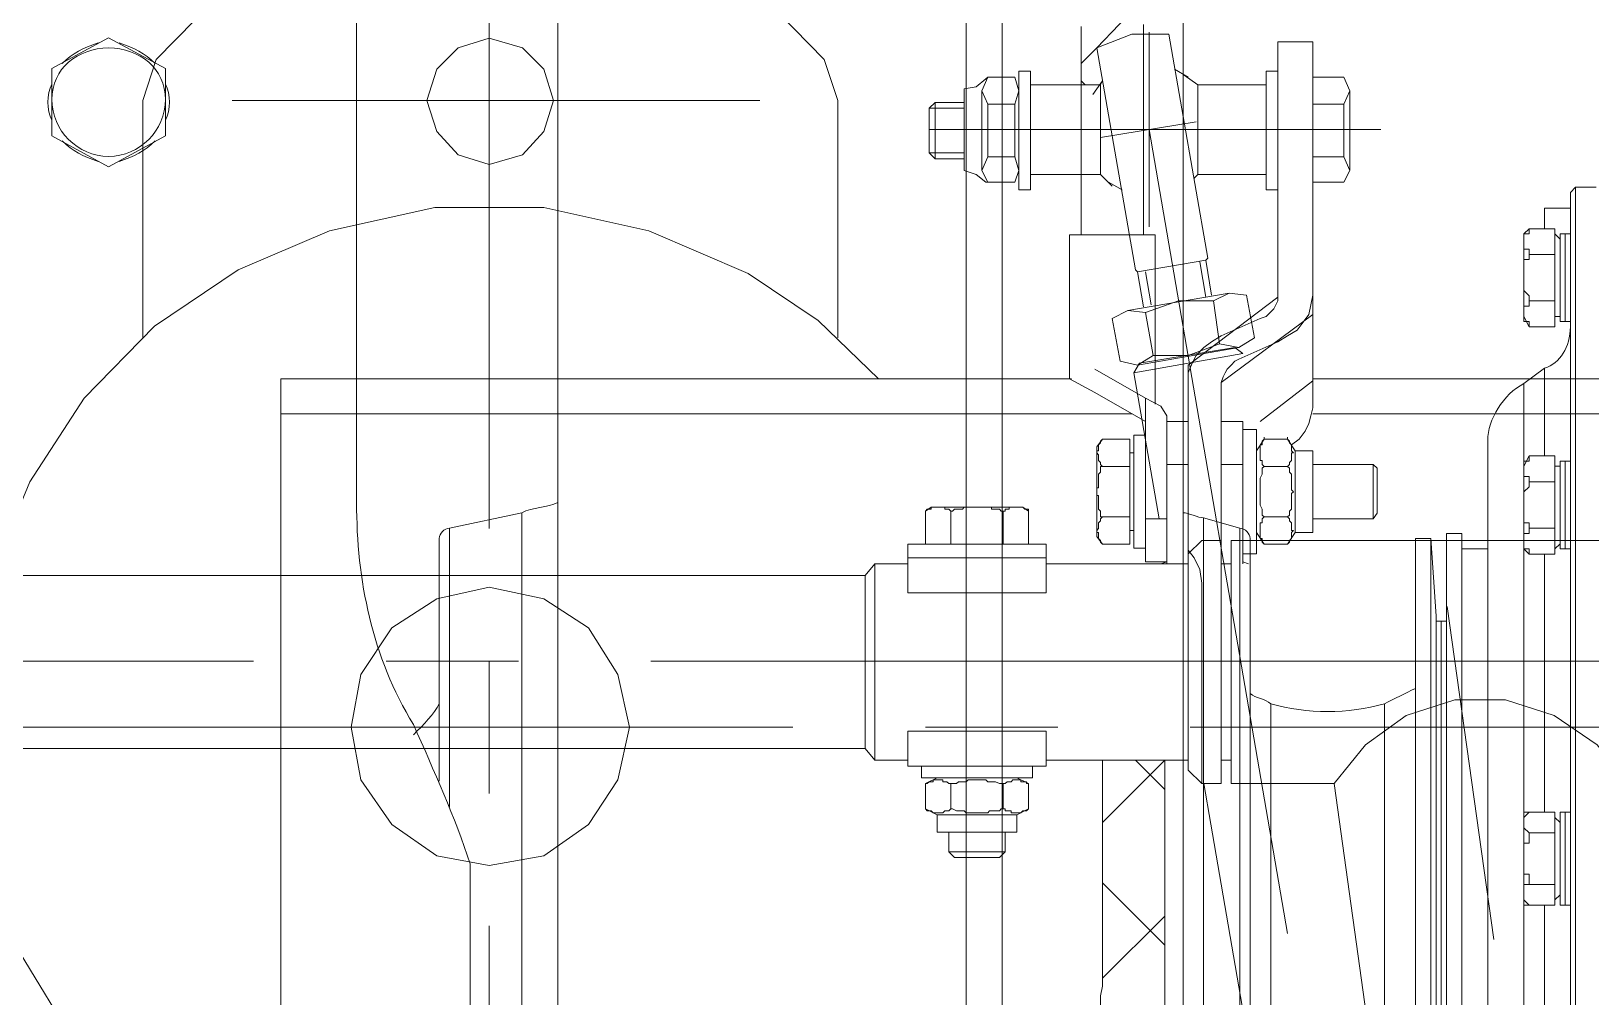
# Model space of a CAD drawing. Header units: millimetres. Extents: x 25083 to 52777, y 24772 to 45779.
# Drawn here: x 49109.8 to 49221.9, y 36884 to 36953.5 of the extents above; entities that cross this region are included whole.
import ezdxf

# ---------------------------------------------------------------- set-up
doc = ezdxf.new("R2010")
doc.units = ezdxf.units.MM
doc.layers.add('小车', color=7, linetype='Continuous')
doc.styles.get("Standard").update_dxf_attribs({"font": ''})
doc.styles.get('Standard').set_extended_font_data('SimSun')
doc.dimstyles.new('15', dxfattribs={"dimtxt": 15, "dimasz": 10, "dimexe": 2, "dimexo": 1, "dimgap": 1, "dimtad": 1, "dimdsep": 46, "dimtxsty": 'Standard', "dimcen": 2.5, "dimadec": 0, "dimazin": 0, "dimtfac": 1, "dimtmove": 2, "dimatfit": 3, "dimfxl": 1, "dimtolj": 1, "dimarcsym": 0})

# ---------------------------------------------------------------- blocks, each defined once
blk = doc.blocks.new('zw$D2F4')
at = {"color": 7, "lineweight": 5}
for points in [[(289.66, 871.58), (289.66, 1149.36)], [(287.06, 871.95), (287.06, 1147.5)], [(302.66, 1147.13), (302.66, 840.39)], [(257.72, 841.87), (257.72, 1145.64)], [(243.24, 1097.74), (243.24, 1039.06)], [(221.33, 1070.26), (225.41, 1072.48)], [(225.41, 1072.48), (229.5, 1070.26)], [(221.33, 1065.43), (221.33, 1070.26)], [(229.5, 1070.26), (229.5, 1065.43)], [(225.41, 1063.2), (221.33, 1065.43)], [(229.5, 1065.43), (225.41, 1063.2)], [(330.51, 1061.34), (330.88, 1061.72)], [(330.51, 1061.34), (330.51, 926.17)], [(330.88, 1061.72), (330.88, 925.8)], [(330.88, 1061.72), (332.37, 1061.72)], [(328.65, 1060.23), (328.65, 1058.74)], [(328.65, 1060.23), (330.51, 1060.23)], [(327.17, 1058.37), (327.54, 1058.74)], [(327.17, 1058), (327.17, 1058.37), (327.54, 1058.37), (327.54, 1058.74)], [(327.54, 1058.74), (329.4, 1058.74)], [(329.4, 1051.69), (329.4, 1058.74)], [(327.17, 1058.37), (327.17, 1052.43)], [(327.54, 1056.89), (327.54, 1057.26), (327.17, 1057.26), (327.17, 1058)], [(329.77, 1058), (329.4, 1058.37)], [(329.77, 1052.06), (329.77, 1058.37)], [(329.77, 1058.37), (330.14, 1058.37)], [(329.77, 1058.37), (329.77, 1058)], [(330.14, 1058.37), (330.51, 1058.37)], [(330.14, 1058.37), (330.14, 1058)], [(330.14, 1058.37), (330.14, 1058)], [(330.14, 1058), (330.14, 1057.63)], [(330.14, 1057.63), (330.14, 1057.26)], [(330.14, 1057.63), (330.14, 1057.26)], [(330.51, 1058.37), (330.51, 1058)], [(327.17, 1055.4), (327.17, 1056.52), (327.54, 1056.52), (327.54, 1056.89)], [(327.54, 1056.89), (329.4, 1056.89)], [(329.77, 1056.52), (329.77, 1056.14)], [(330.14, 1056.89), (330.14, 1056.52)], [(330.51, 1056.52), (330.51, 1056.14)], [(327.54, 1053.55), (327.54, 1053.92), (327.17, 1054.29), (327.17, 1055.4)], [(329.77, 1055.4), (329.77, 1055.03)], [(330.14, 1055.77), (330.14, 1055.03)], [(330.14, 1055.77), (330.14, 1055.03)], [(330.51, 1055.4), (330.51, 1055.03)], [(330.14, 1054.29), (330.14, 1054.66)], [(327.17, 1052.8), (327.17, 1053.17), (327.54, 1053.17), (327.54, 1053.55)], [(327.54, 1053.55), (329.4, 1053.55)], [(330.14, 1053.92), (330.14, 1053.55)], [(330.14, 1053.17), (330.14, 1053.55)], [(330.14, 1053.17), (330.14, 1052.8)], [(330.14, 1053.17), (330.14, 1052.8)], [(327.17, 1052.43), (327.17, 1052.8)], [(327.17, 1052.43), (327.54, 1051.69)], [(327.54, 1051.69), (327.54, 1052.06), (327.17, 1052.06), (327.17, 1052.43)], [(329.77, 1052.43), (329.4, 1052.43)], [(329.77, 1052.43), (329.77, 1052.06)], [(329.77, 1052.06), (330.14, 1052.06)], [(330.14, 1052.8), (330.14, 1052.43)], [(330.14, 1052.8), (330.14, 1052.43)], [(330.14, 1052.43), (330.14, 1052.06)], [(330.14, 1052.43), (330.14, 1052.06)], [(330.14, 1052.06), (330.51, 1052.06)], [(330.51, 1052.43), (330.51, 1052.06)], [(327.54, 1051.69), (329.4, 1051.69)], [(327.17, 1047.6), (328.65, 1048.72)], [(328.65, 1042.4), (328.65, 1048.72)], [(327.17, 1047.6), (327.17, 939.91)], [(324.57, 944.37), (324.57, 1043.52)], [(327.17, 1041.66), (327.54, 1042.4)], [(327.17, 1041.29), (327.17, 1042.03), (327.54, 1042.03), (327.54, 1042.4)], [(327.54, 1042.4), (329.4, 1042.4)], [(329.4, 1035.35), (329.4, 1042.4)], [(329.77, 1035.72), (329.77, 1042.03)], [(329.77, 1042.03), (330.14, 1042.03)], [(329.77, 1042.03), (329.77, 1041.66)], [(330.14, 1042.03), (330.51, 1042.03)], [(330.14, 1042.03), (330.14, 1041.66)], [(330.14, 1042.03), (330.14, 1041.66)], [(330.51, 1042.03), (330.51, 1041.66)], [(327.17, 1041.66), (327.17, 1035.72)], [(327.54, 1040.55), (327.54, 1040.92), (327.17, 1040.92), (327.17, 1041.29)], [(329.77, 1041.66), (329.4, 1041.66)], [(330.14, 1041.66), (330.14, 1041.29)], [(330.14, 1041.66), (330.14, 1041.29)], [(330.14, 1041.29), (330.14, 1040.92)], [(330.14, 1041.29), (330.14, 1040.92)], [(330.14, 1040.92), (330.14, 1040.55)], [(327.17, 1038.69), (327.17, 1039.81), (327.54, 1040.18), (327.54, 1040.55)], [(327.54, 1040.55), (329.4, 1040.55)], [(330.14, 1040.55), (330.14, 1040.18)], [(330.14, 1039.81), (330.14, 1039.43)], [(327.54, 1037.21), (327.54, 1037.58), (327.17, 1037.58), (327.17, 1038.69)], [(329.77, 1039.06), (329.77, 1038.69)], [(330.14, 1039.06), (330.14, 1038.32)], [(330.14, 1039.06), (330.14, 1038.32)], [(330.51, 1039.06), (330.51, 1038.69)], [(249.92, 1037.21), (255.12, 1038.32)], [(255.12, 949.19), (255.12, 1038.32)], [(304.14, 949.56), (304.14, 1037.95)], [(304.14, 1037.95), (306.74, 1037.21)], [(329.77, 1037.95), (329.77, 1037.58)], [(330.14, 1037.21), (330.14, 1037.58)], [(330.51, 1037.95), (330.51, 1037.58)], [(249.18, 1036.46), (249.18, 1019.01)], [(249.92, 1017.15), (249.92, 1037.21)], [(306.74, 950.31), (306.74, 1037.21)], [(307.49, 1036.46), (307.49, 951.42)], [(319.37, 1036.46), (319.37, 951.42)], [(319.37, 1036.46), (320.48, 1036.46)], [(320.48, 1036.46), (320.85, 1030.89)], [(320.48, 951.42), (320.48, 1036.46)], [(321.6, 1036.83), (321.6, 951.05)], [(321.6, 1036.83), (322.71, 1036.83)], [(322.71, 951.05), (322.71, 1036.83)], [(327.17, 1036.09), (327.17, 1036.83), (327.54, 1036.83), (327.54, 1037.21)], [(327.54, 1037.21), (329.4, 1037.21)], [(330.14, 1036.83), (330.14, 1036.46)], [(330.14, 1036.83), (330.14, 1036.46)], [(330.14, 1036.46), (330.14, 1036.09)], [(322.71, 1035.72), (322.71, 951.79)], [(322.71, 1035.72), (324.57, 1035.72)], [(324.57, 951.79), (324.57, 1035.72)], [(327.17, 1035.72), (327.17, 1036.09)], [(327.17, 1035.72), (327.54, 1035.35)], [(327.54, 1035.35), (327.54, 1035.72), (327.17, 1035.72)], [(327.54, 1035.35), (329.4, 1035.35)], [(328.65, 1016.78), (328.65, 1035.35)], [(329.77, 1036.09), (329.4, 1035.72)], [(329.77, 1036.09), (329.77, 1035.72)], [(329.77, 1035.72), (330.14, 1035.72)], [(330.14, 1036.09), (330.14, 1035.72)], [(330.14, 1036.09), (330.14, 1035.72)], [(330.14, 1035.72), (330.51, 1035.72)], [(330.51, 1036.09), (330.51, 1035.72)], [(320.85, 956.62), (320.85, 1030.89)], [(320.85, 1030.52), (320.85, 956.99)], [(321.23, 1030.52), (320.85, 1030.52)], [(321.23, 956.99), (321.23, 1030.52)], [(308.97, 962.93), (308.97, 1024.58)], [(317.14, 962.93), (317.14, 1024.58)], [(327.17, 1016.41), (327.54, 1016.78)], [(327.17, 1016.04), (327.17, 1016.78), (327.54, 1016.78)], [(327.17, 1016.41), (327.17, 1010.47)], [(327.54, 1015.3), (327.17, 1015.67), (327.17, 1016.04)], [(327.54, 1016.78), (329.4, 1016.78)], [(329.4, 1010.1), (329.4, 1016.78)], [(329.77, 1016.04), (329.4, 1016.41)], [(329.77, 1010.1), (329.77, 1016.78)], [(329.77, 1016.78), (330.14, 1016.78)], [(330.14, 1016.78), (330.51, 1016.78)], [(330.14, 1016.78), (330.14, 1016.41)], [(330.14, 1016.78), (330.14, 1016.41)], [(330.14, 1016.41), (330.14, 1016.04)], [(330.14, 1016.41), (330.14, 1016.04)], [(330.14, 1016.04), (330.14, 1015.67)], [(330.14, 1016.04), (330.14, 1015.67)], [(327.17, 1013.44), (327.17, 1014.55), (327.54, 1014.55), (327.54, 1015.3)], [(327.54, 1015.3), (329.4, 1015.3)], [(330.14, 1015.67), (330.14, 1015.3)], [(329.77, 1013.81), (329.77, 1013.44)], [(330.14, 1014.55), (330.14, 1014.18)], [(330.14, 1013.81), (330.14, 1013.07)], [(330.14, 1013.81), (330.14, 1013.07)], [(330.51, 1013.81), (330.51, 1013.44)], [(251.41, 1013.07), (251.41, 961.82)], [(327.54, 1011.58), (327.54, 1012.32), (327.17, 1012.32), (327.17, 1013.44)], [(329.77, 1013.44), (329.77, 1013.07)], [(330.14, 1012.7), (330.14, 1012.32)], [(330.14, 1012.7), (330.14, 1012.32)], [(330.14, 1012.7), (330.14, 1012.32)], [(330.51, 1013.44), (330.51, 1013.07)], [(327.17, 1010.84), (327.17, 1011.58), (327.54, 1011.58)], [(327.54, 1011.58), (329.4, 1011.58)], [(330.14, 1011.58), (330.14, 1011.21)], [(330.14, 1011.58), (330.14, 1011.21)], [(330.14, 1011.21), (330.14, 1011.58)], [(330.14, 1011.58), (330.14, 1010.84)], [(327.17, 1010.47), (327.17, 1010.84)], [(327.17, 1010.47), (327.54, 1010.1)], [(327.54, 1010.1), (327.17, 1010.1), (327.17, 1010.47)], [(329.77, 1010.84), (329.4, 1010.47)], [(330.14, 1010.84), (330.14, 1011.21)], [(330.14, 1011.21), (330.14, 1010.84)], [(330.14, 1010.47), (330.14, 1010.84)], [(330.14, 1010.84), (330.14, 1010.47)], [(330.14, 1010.84), (330.14, 1010.47)], [(330.14, 1010.47), (330.14, 1010.1)], [(327.54, 1010.1), (329.4, 1010.1)], [(328.65, 977.42), (328.65, 1010.1)], [(329.77, 1010.1), (330.14, 1010.1)], [(330.14, 1010.1), (330.51, 1010.1)]]:
    blk.add_lwpolyline(points, dxfattribs=at)
for points in [[(224.67, 1072.11), (223.56, 1071.74), (222.82, 1071.37), (222.07, 1070.63)], [(228.76, 1070.63), (228.01, 1071.37), (227.27, 1071.74), (226.16, 1072.11)], [(221.33, 1069.14), (220.96, 1068.4), (220.96, 1067.29), (221.33, 1066.54)], [(229.5, 1066.54), (229.87, 1067.29), (229.87, 1068.4), (229.5, 1069.14)], [(222.07, 1065.06), (222.82, 1064.31), (223.56, 1063.94), (224.67, 1063.57)], [(226.16, 1063.57), (227.27, 1063.94), (228.01, 1064.31), (228.76, 1065.06)], [(329.77, 1057.63), (329.77, 1057.63), (329.77, 1057.63), (329.77, 1057.26)], [(329.77, 1057.63), (329.77, 1057.63), (329.77, 1057.63), (329.77, 1057.63)], [(329.77, 1057.63), (329.77, 1057.63), (329.77, 1057.63), (329.77, 1057.63)], [(330.14, 1058.37), (330.14, 1058.37), (330.14, 1058.37), (330.14, 1058.37)], [(330.14, 1058.37), (330.14, 1058.37), (330.14, 1058.37), (330.14, 1058.37)], [(330.14, 1058.37), (330.14, 1058.37), (330.14, 1058.37), (330.14, 1058.37)], [(330.14, 1058.37), (330.14, 1058.37), (330.14, 1058.37), (330.14, 1058.37)], [(330.14, 1058.37), (330.14, 1058.37), (330.14, 1058.37), (330.14, 1058.37)], [(330.14, 1058.37), (330.14, 1058.37), (330.14, 1058.37), (330.14, 1058.37)], [(330.14, 1058.37), (330.14, 1058.37), (330.14, 1058.37), (330.14, 1058.37)], [(330.14, 1058.37), (330.14, 1058.37), (330.14, 1058.37), (330.14, 1058.37)], [(330.14, 1057.63), (330.14, 1057.63), (330.14, 1057.63), (330.14, 1058)], [(330.14, 1058), (330.14, 1058), (330.14, 1058), (330.14, 1058)], [(330.14, 1058), (330.14, 1058), (330.14, 1058), (330.14, 1058)], [(330.14, 1058), (330.14, 1058), (330.14, 1058), (330.14, 1058)], [(330.14, 1058), (330.14, 1058), (330.14, 1058), (330.14, 1058)], [(330.14, 1057.63), (330.14, 1057.63), (330.14, 1057.63), (330.14, 1057.63)], [(330.51, 1057.26), (330.51, 1057.63), (330.51, 1057.63), (330.51, 1057.63)], [(330.51, 1057.63), (330.51, 1057.63), (330.51, 1057.63), (330.51, 1057.63)], [(329.77, 1056.52), (329.77, 1056.52), (329.77, 1056.52), (329.77, 1056.89)], [(329.77, 1056.52), (329.77, 1056.52), (329.77, 1056.52), (329.77, 1056.14)], [(330.14, 1056.89), (330.14, 1056.89), (330.14, 1057.26), (330.14, 1057.26)], [(330.14, 1056.89), (330.14, 1056.89), (330.14, 1057.26), (330.14, 1057.26)], [(330.14, 1057.26), (330.14, 1057.26), (330.14, 1057.26), (330.14, 1057.26)], [(330.14, 1057.26), (330.14, 1057.26), (330.14, 1057.26), (330.14, 1057.26)], [(330.14, 1056.14), (330.14, 1056.52), (330.14, 1056.52), (330.14, 1056.89)], [(330.14, 1056.52), (330.14, 1056.52), (330.14, 1056.52), (330.14, 1056.89)], [(330.14, 1056.89), (330.14, 1056.89), (330.14, 1056.89), (330.14, 1056.89)], [(330.14, 1056.14), (330.14, 1056.14), (330.14, 1056.52), (330.14, 1056.52)], [(330.51, 1056.89), (330.51, 1056.52), (330.51, 1056.52), (330.51, 1056.52)], [(330.51, 1056.14), (330.51, 1056.52), (330.51, 1056.52), (330.51, 1056.52)], [(330.14, 1056.14), (330.14, 1056.14), (330.14, 1056.14), (330.14, 1056.14)], [(330.14, 1055.77), (330.14, 1055.77), (330.14, 1055.77), (330.14, 1056.14)], [(330.14, 1055.77), (330.14, 1055.77), (330.14, 1056.14), (330.14, 1056.14)], [(330.14, 1056.14), (330.14, 1056.14), (330.14, 1056.14), (330.14, 1056.14)], [(329.77, 1054.29), (329.77, 1054.29), (329.77, 1054.29), (329.77, 1053.92)], [(330.14, 1055.03), (330.14, 1054.66), (330.14, 1054.66), (330.14, 1054.66)], [(330.14, 1055.03), (330.14, 1054.66), (330.14, 1054.66), (330.14, 1054.29)], [(330.14, 1054.66), (330.14, 1054.29), (330.14, 1054.29), (330.14, 1054.29)], [(330.14, 1054.29), (330.14, 1054.29), (330.14, 1054.29), (330.14, 1054.29)], [(330.14, 1054.29), (330.14, 1054.29), (330.14, 1054.29), (330.14, 1054.29)], [(330.14, 1054.29), (330.14, 1054.29), (330.14, 1053.92), (330.14, 1053.92)], [(330.14, 1054.29), (330.14, 1053.92), (330.14, 1053.92), (330.14, 1053.92)], [(330.51, 1053.92), (330.51, 1054.29), (330.51, 1054.29), (330.51, 1054.29)], [(329.77, 1053.92), (329.77, 1053.92), (329.77, 1053.92), (329.77, 1053.92)], [(329.77, 1053.17), (329.77, 1053.17), (329.77, 1053.17), (329.77, 1052.8)], [(330.14, 1053.92), (330.14, 1053.55), (330.14, 1053.55), (330.14, 1053.17)], [(330.14, 1053.92), (330.14, 1053.92), (330.14, 1053.92), (330.14, 1053.92)], [(330.14, 1053.55), (330.14, 1053.55), (330.14, 1053.55), (330.14, 1053.17)], [(330.14, 1053.17), (330.14, 1053.17), (330.14, 1053.17), (330.14, 1053.17)], [(330.14, 1053.17), (330.14, 1053.17), (330.14, 1053.17), (330.14, 1053.17)], [(330.51, 1053.92), (330.51, 1053.92), (330.51, 1053.92), (330.51, 1053.92)], [(330.51, 1052.8), (330.51, 1053.17), (330.51, 1053.17), (330.51, 1053.17)], [(329.77, 1052.8), (329.77, 1052.8), (329.77, 1052.8), (329.77, 1052.8)], [(330.14, 1052.8), (330.14, 1052.8), (330.14, 1052.8), (330.14, 1052.8)], [(330.14, 1052.8), (330.14, 1052.8), (330.14, 1052.8), (330.14, 1052.8)], [(330.14, 1052.43), (330.14, 1052.43), (330.14, 1052.43), (330.14, 1052.43)], [(330.14, 1052.43), (330.14, 1052.43), (330.14, 1052.43), (330.14, 1052.43)], [(330.14, 1052.43), (330.14, 1052.43), (330.14, 1052.43), (330.14, 1052.43)], [(330.14, 1052.43), (330.14, 1052.43), (330.14, 1052.43), (330.14, 1052.43)], [(330.14, 1052.06), (330.14, 1052.06), (330.14, 1052.06), (330.14, 1052.06)], [(330.14, 1052.06), (330.14, 1052.06), (330.14, 1052.06), (330.14, 1052.06)], [(330.14, 1052.06), (330.14, 1052.06), (330.14, 1052.06), (330.14, 1052.06)], [(330.14, 1052.06), (330.14, 1052.06), (330.14, 1052.06), (330.14, 1052.06)], [(330.14, 1052.06), (330.14, 1052.06), (330.14, 1052.06), (330.14, 1052.06)], [(330.14, 1052.06), (330.14, 1052.06), (330.14, 1052.06), (330.14, 1052.06)], [(330.14, 1052.06), (330.14, 1052.06), (330.14, 1052.06), (330.14, 1052.06)], [(330.14, 1052.06), (330.14, 1052.06), (330.14, 1052.06), (330.14, 1052.06)], [(330.14, 1052.06), (330.14, 1052.06), (330.14, 1052.06), (330.14, 1052.06)], [(330.14, 1052.06), (330.14, 1052.06), (330.14, 1052.06), (330.14, 1052.06)], [(330.51, 1052.8), (330.51, 1052.8), (330.51, 1052.8), (330.51, 1052.8)], [(328.65, 1048.72), (329.77, 1049.09), (330.51, 1050.2), (330.51, 1051.69)], [(327.17, 1047.6), (325.68, 1046.86), (324.57, 1045), (324.57, 1043.52)], [(330.14, 1042.03), (330.14, 1042.03), (330.14, 1042.03), (330.14, 1042.03)], [(330.14, 1042.03), (330.14, 1042.03), (330.14, 1042.03), (330.14, 1042.03)], [(330.14, 1042.03), (330.14, 1042.03), (330.14, 1042.03), (330.14, 1042.03)], [(330.14, 1042.03), (330.14, 1042.03), (330.14, 1042.03), (330.14, 1042.03)], [(330.14, 1042.03), (330.14, 1042.03), (330.14, 1042.03), (330.14, 1042.03)], [(330.14, 1042.03), (330.14, 1042.03), (330.14, 1042.03), (330.14, 1042.03)], [(330.14, 1042.03), (330.14, 1042.03), (330.14, 1042.03), (330.14, 1042.03)], [(330.14, 1042.03), (330.14, 1042.03), (330.14, 1042.03), (330.14, 1042.03)], [(329.77, 1041.29), (329.77, 1040.92), (329.77, 1040.92), (329.77, 1040.92)], [(329.77, 1041.29), (329.77, 1041.29), (329.77, 1041.29), (329.77, 1041.29)], [(329.77, 1041.29), (329.77, 1041.29), (329.77, 1041.29), (329.77, 1041.29)], [(330.14, 1041.66), (330.14, 1041.66), (330.14, 1041.66), (330.14, 1041.66)], [(330.14, 1041.66), (330.14, 1041.66), (330.14, 1041.66), (330.14, 1041.66)], [(330.14, 1041.66), (330.14, 1041.66), (330.14, 1041.66), (330.14, 1041.66)], [(330.14, 1041.66), (330.14, 1041.66), (330.14, 1041.66), (330.14, 1041.66)], [(330.14, 1041.29), (330.14, 1041.29), (330.14, 1041.29), (330.14, 1041.29)], [(330.14, 1041.29), (330.14, 1041.29), (330.14, 1041.29), (330.14, 1041.29)], [(330.14, 1040.18), (330.14, 1040.55), (330.14, 1040.55), (330.14, 1040.92)], [(330.14, 1040.55), (330.14, 1040.55), (330.14, 1040.55), (330.14, 1040.92)], [(330.14, 1040.92), (330.14, 1040.92), (330.14, 1040.92), (330.14, 1040.92)], [(330.14, 1040.92), (330.14, 1040.92), (330.14, 1040.92), (330.14, 1040.92)], [(330.51, 1041.29), (330.51, 1041.29), (330.51, 1041.29), (330.51, 1041.29)], [(330.51, 1040.92), (330.51, 1040.92), (330.51, 1040.92), (330.51, 1041.29)], [(329.77, 1040.18), (329.77, 1039.81), (329.77, 1039.81), (329.77, 1039.81)], [(329.77, 1040.18), (329.77, 1040.18), (329.77, 1040.18), (329.77, 1040.18)], [(330.14, 1039.81), (330.14, 1039.81), (330.14, 1040.18), (330.14, 1040.18)], [(330.14, 1039.81), (330.14, 1040.18), (330.14, 1040.18), (330.14, 1040.18)], [(330.14, 1040.18), (330.14, 1040.18), (330.14, 1040.18), (330.14, 1040.18)], [(330.14, 1039.06), (330.14, 1039.43), (330.14, 1039.43), (330.14, 1039.81)], [(330.14, 1039.43), (330.14, 1039.81), (330.14, 1039.81), (330.14, 1039.81)], [(330.14, 1039.81), (330.14, 1039.81), (330.14, 1039.81), (330.14, 1039.81)], [(330.14, 1039.81), (330.14, 1039.81), (330.14, 1039.81), (330.14, 1039.81)], [(330.51, 1040.18), (330.51, 1040.18), (330.51, 1040.18), (330.51, 1040.18)], [(330.51, 1039.81), (330.51, 1039.81), (330.51, 1039.81), (330.51, 1040.18)], [(243.24, 1039.06), (243.24, 1033.49), (244.35, 1027.92), (247.33, 1023.09)], [(255.12, 1038.32), (255.87, 1038.69), (256.98, 1038.69), (257.72, 1039.06)], [(330.14, 1039.06), (330.14, 1039.43), (330.14, 1039.43), (330.14, 1039.43)], [(302.66, 1038.32), (303.03, 1038.32), (303.77, 1037.95), (304.14, 1037.95)], [(329.77, 1037.95), (329.77, 1037.58), (329.77, 1037.58), (329.77, 1037.58)], [(329.77, 1037.21), (329.77, 1037.58), (329.77, 1037.58), (329.77, 1037.58)], [(330.14, 1038.32), (330.14, 1038.32), (330.14, 1037.95), (330.14, 1037.95)], [(330.14, 1038.32), (330.14, 1038.32), (330.14, 1038.32), (330.14, 1037.95)], [(330.14, 1037.95), (330.14, 1037.95), (330.14, 1037.95), (330.14, 1037.95)], [(330.14, 1037.95), (330.14, 1037.95), (330.14, 1037.95), (330.14, 1037.95)], [(330.14, 1037.95), (330.14, 1037.95), (330.14, 1037.58), (330.14, 1037.58)], [(330.14, 1037.95), (330.14, 1037.58), (330.14, 1037.58), (330.14, 1037.21)], [(330.14, 1037.58), (330.14, 1037.58), (330.14, 1037.58), (330.14, 1037.21)], [(330.51, 1037.58), (330.51, 1037.58), (330.51, 1037.58), (330.51, 1037.95)], [(330.51, 1037.58), (330.51, 1037.58), (330.51, 1037.58), (330.51, 1037.21)], [(249.92, 1037.21), (249.55, 1037.21), (249.18, 1036.83), (249.18, 1036.46)], [(307.49, 1036.46), (307.49, 1036.83), (307.11, 1037.21), (306.74, 1037.21)], [(329.77, 1036.83), (329.77, 1036.46), (329.77, 1036.46), (329.77, 1036.46)], [(329.77, 1036.46), (329.77, 1036.46), (329.77, 1036.46), (329.77, 1036.46)], [(330.14, 1037.21), (330.14, 1037.21), (330.14, 1036.83), (330.14, 1036.83)], [(330.14, 1037.21), (330.14, 1037.21), (330.14, 1036.83), (330.14, 1036.83)], [(330.14, 1037.21), (330.14, 1037.21), (330.14, 1037.21), (330.14, 1037.21)], [(330.14, 1036.83), (330.14, 1036.83), (330.14, 1036.83), (330.14, 1036.83)], [(330.14, 1036.83), (330.14, 1036.83), (330.14, 1036.83), (330.14, 1036.83)], [(330.14, 1036.46), (330.14, 1036.46), (330.14, 1036.46), (330.14, 1036.46)], [(330.14, 1036.46), (330.14, 1036.46), (330.14, 1036.46), (330.14, 1036.09)], [(330.51, 1036.46), (330.51, 1036.46), (330.51, 1036.46), (330.51, 1036.83)], [(330.51, 1036.46), (330.51, 1036.46), (330.51, 1036.46), (330.51, 1036.46)], [(322.71, 1035.72), (322.71, 1035.72), (322.71, 1035.72), (322.71, 1035.72)], [(324.57, 1035.72), (324.57, 1035.72), (324.57, 1035.72), (324.57, 1035.72)], [(330.14, 1036.09), (330.14, 1036.09), (330.14, 1036.09), (330.14, 1036.09)], [(330.14, 1036.09), (330.14, 1036.09), (330.14, 1036.09), (330.14, 1036.09)], [(330.14, 1036.09), (330.14, 1036.09), (330.14, 1036.09), (330.14, 1036.09)], [(330.14, 1036.09), (330.14, 1036.09), (330.14, 1036.09), (330.14, 1036.09)], [(330.14, 1035.72), (330.14, 1035.72), (330.14, 1035.72), (330.14, 1035.72)], [(330.14, 1035.72), (330.14, 1035.72), (330.14, 1035.72), (330.14, 1035.72)], [(330.14, 1035.72), (330.14, 1035.72), (330.14, 1035.72), (330.14, 1035.72)], [(330.14, 1035.72), (330.14, 1035.72), (330.14, 1035.72), (330.14, 1035.72)], [(330.14, 1035.72), (330.14, 1035.72), (330.14, 1035.72), (330.14, 1035.72)], [(330.14, 1035.72), (330.14, 1035.72), (330.14, 1035.72), (330.14, 1035.72)], [(330.14, 1035.72), (330.14, 1035.72), (330.14, 1035.72), (330.14, 1035.72)], [(330.14, 1035.72), (330.14, 1035.72), (330.14, 1035.72), (330.14, 1035.72)], [(330.14, 1035.72), (330.14, 1035.72), (330.14, 1035.72), (330.14, 1035.72)], [(330.14, 1035.72), (330.14, 1035.72), (330.14, 1035.72), (330.14, 1035.72)], [(320.85, 1030.89), (320.85, 1030.52), (320.85, 1030.52), (320.85, 1030.52)], [(321.23, 1030.52), (321.23, 1030.52), (321.6, 1030.52), (321.6, 1030.52)], [(307.49, 1025.32), (307.86, 1024.95), (308.6, 1024.95), (308.97, 1024.58)], [(317.14, 1024.58), (317.88, 1024.95), (318.63, 1025.32), (319.37, 1025.69)], [(247.33, 1022.35), (248.07, 1023.09), (248.81, 1023.84), (249.18, 1024.58)], [(308.97, 1024.58), (311.57, 1023.84), (314.54, 1023.84), (317.14, 1024.58)], [(251.41, 1013.07), (250.3, 1016.41), (248.81, 1019.75), (247.33, 1023.09)], [(329.77, 1015.67), (329.77, 1016.04), (329.77, 1016.04), (329.77, 1016.04)], [(330.14, 1016.78), (330.14, 1016.78), (330.14, 1016.78), (330.14, 1016.78)], [(330.14, 1016.78), (330.14, 1016.78), (330.14, 1016.78), (330.14, 1016.78)], [(330.14, 1016.78), (330.14, 1016.78), (330.14, 1016.78), (330.14, 1016.78)], [(330.14, 1016.78), (330.14, 1016.78), (330.14, 1016.78), (330.14, 1016.78)], [(330.14, 1016.78), (330.14, 1016.78), (330.14, 1016.78), (330.14, 1016.78)], [(330.14, 1016.78), (330.14, 1016.78), (330.14, 1016.78), (330.14, 1016.78)], [(330.14, 1016.41), (330.14, 1016.41), (330.14, 1016.41), (330.14, 1016.41)], [(330.14, 1016.41), (330.14, 1016.41), (330.14, 1016.41), (330.14, 1016.41)], [(330.14, 1016.41), (330.14, 1016.41), (330.14, 1016.41), (330.14, 1016.41)], [(330.14, 1016.41), (330.14, 1016.41), (330.14, 1016.41), (330.14, 1016.41)], [(330.14, 1016.41), (330.14, 1016.41), (330.14, 1016.41), (330.14, 1016.41)], [(330.14, 1016.41), (330.14, 1016.41), (330.14, 1016.41), (330.14, 1016.41)], [(330.14, 1016.04), (330.14, 1016.04), (330.14, 1016.04), (330.14, 1016.04)], [(330.14, 1016.04), (330.14, 1016.04), (330.14, 1016.04), (330.14, 1016.04)], [(330.51, 1016.04), (330.51, 1016.04), (330.51, 1015.67), (330.51, 1015.67)], [(329.77, 1015.67), (329.77, 1015.67), (329.77, 1015.67), (329.77, 1015.67)], [(329.77, 1015.67), (329.77, 1015.67), (329.77, 1015.67), (329.77, 1015.67)], [(329.77, 1014.55), (329.77, 1014.92), (329.77, 1014.92), (329.77, 1014.92)], [(330.14, 1014.92), (330.14, 1015.3), (330.14, 1015.3), (330.14, 1015.67)], [(330.14, 1014.92), (330.14, 1015.3), (330.14, 1015.3), (330.14, 1015.67)], [(330.14, 1015.67), (330.14, 1015.67), (330.14, 1015.67), (330.14, 1015.67)], [(330.14, 1015.67), (330.14, 1015.67), (330.14, 1015.67), (330.14, 1015.67)], [(330.14, 1014.55), (330.14, 1014.55), (330.14, 1014.92), (330.14, 1014.92)], [(330.14, 1014.55), (330.14, 1014.55), (330.14, 1014.92), (330.14, 1014.92)], [(330.14, 1014.92), (330.14, 1014.92), (330.14, 1014.92), (330.14, 1014.92)], [(330.51, 1015.67), (330.51, 1015.67), (330.51, 1015.67), (330.51, 1015.67)], [(330.51, 1014.92), (330.51, 1014.92), (330.51, 1014.92), (330.51, 1014.55)], [(329.77, 1014.55), (329.77, 1014.55), (329.77, 1014.55), (329.77, 1014.55)], [(330.14, 1013.81), (330.14, 1013.81), (330.14, 1014.18), (330.14, 1014.55)], [(330.14, 1014.18), (330.14, 1014.18), (330.14, 1014.18), (330.14, 1014.55)], [(330.14, 1014.55), (330.14, 1014.55), (330.14, 1014.55), (330.14, 1014.55)], [(330.14, 1014.55), (330.14, 1014.55), (330.14, 1014.55), (330.14, 1014.55)], [(330.14, 1013.81), (330.14, 1013.81), (330.14, 1014.18), (330.14, 1014.18)], [(330.51, 1014.55), (330.51, 1014.55), (330.51, 1014.55), (330.51, 1014.55)], [(330.14, 1013.07), (330.14, 1013.07), (330.14, 1012.7), (330.14, 1012.7)], [(330.14, 1013.07), (330.14, 1013.07), (330.14, 1012.7), (330.14, 1012.7)], [(330.14, 1012.7), (330.14, 1012.7), (330.14, 1012.7), (330.14, 1012.7)], [(330.14, 1012.7), (330.14, 1012.32), (330.14, 1012.32), (330.14, 1011.95)], [(330.14, 1012.7), (330.14, 1012.7), (330.14, 1012.7), (330.14, 1012.7)], [(329.77, 1012.32), (329.77, 1012.32), (329.77, 1012.32), (329.77, 1012.32)], [(329.77, 1011.95), (329.77, 1011.95), (329.77, 1012.32), (329.77, 1012.32)], [(330.14, 1012.32), (330.14, 1012.32), (330.14, 1012.32), (330.14, 1012.32)], [(330.14, 1012.32), (330.14, 1012.32), (330.14, 1011.95), (330.14, 1011.95)], [(330.14, 1011.95), (330.14, 1011.95), (330.14, 1011.95), (330.14, 1011.95)], [(330.14, 1011.95), (330.14, 1011.58), (330.14, 1011.58), (330.14, 1011.58)], [(330.14, 1011.95), (330.14, 1011.58), (330.14, 1011.58), (330.14, 1011.58)], [(330.14, 1011.58), (330.14, 1011.58), (330.14, 1011.21), (330.14, 1011.21)], [(330.14, 1011.58), (330.14, 1011.58), (330.14, 1011.58), (330.14, 1011.21)], [(330.51, 1012.32), (330.51, 1012.32), (330.51, 1011.95), (330.51, 1011.95)], [(330.51, 1012.32), (330.51, 1012.32), (330.51, 1012.32), (330.51, 1012.32)], [(329.77, 1011.21), (329.77, 1011.21), (329.77, 1011.21), (329.77, 1011.21)], [(329.77, 1010.84), (329.77, 1011.21), (329.77, 1011.21), (329.77, 1011.21)], [(330.14, 1010.84), (330.14, 1010.84), (330.14, 1010.84), (330.14, 1010.84)], [(330.14, 1010.84), (330.14, 1010.84), (330.14, 1010.84), (330.14, 1010.84)], [(330.14, 1010.47), (330.14, 1010.47), (330.14, 1010.47), (330.14, 1010.47)], [(330.14, 1010.47), (330.14, 1010.47), (330.14, 1010.47), (330.14, 1010.47)], [(330.14, 1010.47), (330.14, 1010.47), (330.14, 1010.47), (330.14, 1010.47)], [(330.14, 1010.47), (330.14, 1010.47), (330.14, 1010.47), (330.14, 1010.47)], [(330.14, 1010.47), (330.14, 1010.47), (330.14, 1010.47), (330.14, 1010.47)], [(330.14, 1010.47), (330.14, 1010.47), (330.14, 1010.47), (330.14, 1010.47)], [(330.14, 1010.47), (330.14, 1010.47), (330.14, 1010.47), (330.14, 1010.47)], [(330.14, 1010.47), (330.14, 1010.47), (330.14, 1010.47), (330.14, 1010.1)], [(330.51, 1011.21), (330.51, 1011.21), (330.51, 1011.21), (330.51, 1011.21)], [(330.51, 1011.21), (330.51, 1011.21), (330.51, 1011.21), (330.51, 1010.84)], [(330.14, 1010.1), (330.14, 1010.1), (330.14, 1010.1), (330.14, 1010.1)], [(330.14, 1010.1), (330.14, 1010.1), (330.14, 1010.1), (330.14, 1010.1)], [(330.14, 1010.1), (330.14, 1010.1), (330.14, 1010.1), (330.14, 1010.1)], [(330.14, 1010.1), (330.14, 1010.1), (330.14, 1010.1), (330.14, 1010.1)], [(330.14, 1010.1), (330.14, 1010.1), (330.14, 1010.1), (330.14, 1010.1)], [(330.14, 1010.1), (330.14, 1010.1), (330.14, 1010.1), (330.14, 1010.1)]]:
    blk.add_open_spline(points, degree=3, dxfattribs=at)
blk.add_open_spline([(225.41, 1071.74), (223.19, 1071.74), (221.33, 1070.26), (221.33, 1068.03), (221.33, 1065.8), (223.19, 1063.94), (225.41, 1063.94), (227.64, 1063.94), (229.5, 1065.8), (229.5, 1068.03), (229.5, 1070.26), (227.64, 1071.74), (225.41, 1071.74)], degree=3, knots=[0, 0, 0, 0, 1, 1, 1, 2, 2, 2, 3, 3, 3, 4, 4, 4, 4], dxfattribs=at)
blk = doc.blocks.new('*D471')
at = {"layer": 'DEFPOINTS', "color": 0}
for p in [(37119.2, 116894.7), (37119.2, 116859.78), (37149.16, 116859.78)]:
    blk.add_point(p, dxfattribs=at)
at = {"layer": '小车', "color": 0, "linetype": 'Continuous', "lineweight": -2}
for p, q in [((37119.2, 116860.78), (37119.2, 116896.7)), ((37149.16, 116860.78), (37149.16, 116896.7)), ((37139.16, 116894.7), (37129.2, 116894.7))]:
    blk.add_line(p, q, dxfattribs=at)
at = {"layer": '小车', "color": 0}
for points in [[(37129.2, 116896.37), (37129.2, 116893.04), (37119.2, 116894.7)], [(37139.16, 116896.37), (37139.16, 116893.04), (37149.16, 116894.7)]]:
    blk.add_solid(points, dxfattribs=at)
at = {"layer": '小车', "color": 0, "insert": (37185.09, 116894.7), "char_height": 15, "attachment_point": 5}
blk.add_mtext('\\A1;29.96', dxfattribs=at)
blk = doc.blocks.new('A$C1A4175F5')
at = {"layer": '小车', "color": 7, "lineweight": 0}
for points in [[(1139.903, 281.091), (1139.903, 386.92)], [(1149.002, 286.971), (1149.002, 335.406)], [(1151.522, 286.971), (1151.522, 335.406)], [(1122.405, 288.51), (1125.205, 290.75), (1127.305, 293.69), (1128.424, 297.189), (1128.424, 300.829), (1127.305, 304.329), (1125.205, 307.408), (1122.405, 309.648)], [(992.358, 306.569), (1122.405, 288.51)], [(992.358, 301.529), (1122.405, 279.131)], [(1141.863, 291.59), (1141.443, 291.31)], [(1145.083, 291.59), (1141.863, 291.59)], [(1145.083, 291.59), (1145.363, 291.31)], [(1145.363, 291.31), (1141.443, 291.31)], [(1141.443, 286.971), (1141.443, 291.31)], [(1145.363, 286.971), (1145.363, 291.31)], [(1167.48, 289.21), (1166.501, 289.63), (1165.661, 289.21)], [(1166.501, 289.63), (1172.24, 289.63)], [(1173.22, 289.21), (1172.24, 289.63), (1171.26, 289.21)], [(1122.405, 281.091), (1122.405, 288.51)], [(1165.661, 286.971), (1165.661, 289.21)], [(1171.26, 289.21), (1167.48, 289.21)], [(1167.48, 286.971), (1167.48, 289.21)], [(1171.26, 286.971), (1171.26, 289.21)], [(1173.22, 286.971), (1173.22, 289.21)], [(1146.343, 286.971), (1140.463, 286.971)], [(1140.463, 285.711), (1140.463, 286.971)], [(1146.343, 285.711), (1146.343, 286.971)], [(1149.422, 286.971), (1148.862, 286.831), (1148.302, 286.691), (1147.742, 286.411), (1147.183, 285.991), (1146.763, 285.431)], [(1151.382, 286.971), (1148.442, 283.191)], [(1157.541, 286.971), (1149.422, 286.971)], [(1156.142, 286.971), (1151.242, 280.391)], [(1151.382, 286.971), (1175.74, 286.971)], [(1157.541, 286.971), (1156.842, 286.831), (1156.142, 286.691), (1155.582, 286.271), (1155.022, 285.851), (1154.602, 285.151), (1154.182, 284.451)], [(1157.541, 286.971), (1173.5, 286.971)], [(1165.661, 286.971), (1173.22, 286.971)], [(1173.5, 286.971), (1175.74, 286.971)], [(1175.74, 284.451), (1175.74, 286.971)], [(1175.74, 284.451), (1175.74, 286.971)], [(1140.463, 285.711), (1139.623, 285.151)], [(1139.623, 285.151), (1139.763, 285.291), (1139.903, 285.291), (1140.043, 285.431), (1140.183, 285.431), (1140.323, 285.431), (1140.463, 285.431), (1140.603, 285.571), (1140.603, 285.431), (1140.743, 285.431), (1140.883, 285.431), (1141.023, 285.431), (1141.163, 285.431), (1141.303, 285.291), (1141.443, 285.291), (1141.583, 285.151)], [(1139.623, 283.471), (1139.623, 285.151)], [(1146.343, 285.711), (1140.463, 285.711)], [(1141.583, 285.151), (1141.723, 285.291), (1141.863, 285.291), (1142.003, 285.291), (1142.143, 285.431), (1142.423, 285.431), (1142.563, 285.431), (1142.703, 285.431), (1142.843, 285.431), (1142.983, 285.431), (1143.123, 285.431), (1143.263, 285.431), (1143.403, 285.571), (1143.543, 285.431), (1143.683, 285.431), (1143.823, 285.431), (1143.963, 285.431), (1144.103, 285.431), (1144.243, 285.431), (1144.383, 285.431), (1144.663, 285.431), (1144.803, 285.291), (1144.943, 285.291), (1145.083, 285.291), (1145.223, 285.151)], [(1141.583, 283.471), (1141.583, 285.151)], [(1145.223, 285.151), (1145.363, 285.291), (1145.503, 285.291)], [(1145.223, 283.471), (1145.223, 285.151)], [(1145.503, 285.291), (1145.643, 285.431), (1145.783, 285.431), (1145.923, 285.431), (1146.063, 285.431), (1146.203, 285.431), (1146.203, 285.571), (1146.343, 285.431), (1146.483, 285.431), (1146.623, 285.431), (1146.763, 285.431), (1146.903, 285.291), (1147.043, 285.291), (1147.183, 285.151)], [(1146.343, 285.711), (1147.183, 285.151)], [(1147.183, 285.151), (1147.183, 283.471)], [(1147.183, 285.151), (1147.323, 285.151)], [(1157.401, 284.451), (1152.502, 278.011)], [(1152.922, 281.651), (1154.182, 284.451)], [(1157.541, 284.451), (1157.121, 284.451), (1156.842, 284.311), (1156.562, 284.171), (1156.282, 283.891), (1156.002, 283.611), (1155.862, 283.191)], [(1157.401, 284.451), (1175.74, 284.451)], [(1173.5, 284.451), (1157.541, 284.451)], [(1165.101, 283.611), (1165.101, 284.451)], [(1175.74, 284.451), (1173.5, 284.451)], [(1173.64, 283.611), (1173.64, 284.451)], [(1138.923, 282.911), (1147.882, 282.911)], [(1138.923, 282.911), (1138.923, 281.931)], [(1141.583, 283.471), (1141.443, 283.331), (1141.303, 283.331), (1141.163, 283.331), (1141.163, 283.191), (1141.023, 283.191), (1140.883, 283.191), (1140.743, 283.191), (1140.603, 283.191), (1140.463, 283.191), (1140.323, 283.191), (1140.183, 283.191), (1140.043, 283.191), (1140.043, 283.331), (1139.903, 283.331), (1139.763, 283.331), (1139.623, 283.471)], [(1140.463, 282.911), (1139.623, 283.471)], [(1145.223, 283.471), (1145.083, 283.331), (1144.943, 283.331), (1144.803, 283.331), (1144.663, 283.331), (1144.383, 283.191), (1144.243, 283.191), (1144.103, 283.191), (1143.963, 283.191), (1143.823, 283.191), (1143.683, 283.191), (1143.543, 283.191), (1143.403, 283.191), (1143.263, 283.191), (1143.123, 283.191), (1142.983, 283.191), (1142.843, 283.191), (1142.703, 283.191), (1142.563, 283.191), (1142.423, 283.191), (1142.143, 283.331), (1142.003, 283.331), (1141.863, 283.331), (1141.723, 283.331), (1141.583, 283.471)], [(1147.183, 283.471), (1147.043, 283.331), (1146.903, 283.331), (1146.763, 283.331), (1146.763, 283.191), (1146.623, 283.191), (1146.483, 283.191), (1146.343, 283.191), (1146.203, 283.191), (1146.063, 283.191), (1145.923, 283.191), (1145.783, 283.191), (1145.643, 283.191), (1145.643, 283.331), (1145.503, 283.331), (1145.363, 283.331), (1145.223, 283.471)], [(1146.343, 282.911), (1147.183, 283.471)], [(1147.183, 283.471), (1147.323, 283.471)], [(1147.882, 282.911), (1147.882, 281.931)], [(1154.462, 282.771), (1153.762, 281.651), (1154.042, 280.251)], [(1154.462, 282.771), (1157.541, 282.211)], [(1155.862, 283.191), (1154.602, 280.391)], [(1173.64, 283.611), (1165.101, 283.611)], [(1166.221, 283.611), (1166.221, 278.711)], [(1172.66, 283.611), (1172.66, 278.711)], [(1138.223, 282.351), (1138.363, 281.931)], [(1138.363, 281.931), (1138.223, 281.931)], [(1138.363, 281.931), (1145.363, 281.931)], [(1148.442, 281.931), (1145.363, 281.931)], [(1145.363, 280.391), (1145.363, 281.931)], [(1148.442, 281.931), (1148.442, 280.391)], [(1151.242, 280.391), (1151.662, 280.531), (1151.942, 280.671), (1152.222, 280.811), (1152.502, 281.091), (1152.782, 281.371), (1152.922, 281.651)], [(1153.342, 281.931), (1151.942, 274.092)], [(1153.762, 281.651), (1152.502, 274.372)], [(1153.762, 281.371), (1153.342, 281.931)], [(1157.121, 279.831), (1157.681, 280.951), (1157.541, 282.211)], [(1139.903, 281.091), (1122.405, 281.091)], [(1122.405, 280.391), (1139.343, 280.391)], [(1122.405, 278.991), (1122.405, 280.391)], [(1124.085, 281.091), (1124.085, 280.391)], [(1138.223, 281.091), (1138.223, 280.391)], [(1142.283, 280.391), (1139.343, 280.391)], [(1139.903, 280.391), (1139.903, 278.991)], [(1142.283, 280.391), (1151.242, 280.391)], [(1151.242, 278.011), (1151.942, 278.011), (1152.642, 278.291), (1153.202, 278.571), (1153.762, 279.131), (1154.182, 279.691), (1154.602, 280.391)], [(1152.642, 274.512), (1153.762, 281.371)], [(1157.681, 280.951), (1156.422, 273.672)], [(1154.042, 280.251), (1153.202, 278.011), (1153.202, 275.492)], [(1157.121, 279.831), (1154.042, 280.251)], [(1156.282, 274.932), (1157.121, 277.312), (1157.121, 279.831)], [(1157.541, 279.691), (1160.061, 279.271)], [(1160.061, 279.271), (1159.221, 274.372)], [(1160.061, 279.271), (1160.201, 279.411)], [(1160.201, 279.411), (1176.3, 276.612)], [(1136.824, 278.991), (1122.405, 278.991)], [(1123.385, 278.011), (1122.405, 278.991)], [(1139.203, 278.011), (1138.643, 278.431), (1137.803, 278.851), (1136.824, 278.991)], [(1139.903, 278.991), (1138.923, 278.011)], [(1166.221, 278.711), (1165.941, 278.431)], [(1166.221, 278.711), (1172.66, 278.711)], [(1168.88, 271.712), (1170, 278.571)], [(1173.36, 277.731), (1172.66, 278.711)], [(1123.385, 278.011), (1136.124, 278.011)], [(1124.085, 278.011), (1124.085, 267.793)], [(1124.925, 278.011), (1137.384, 278.011)], [(1139.203, 278.011), (1136.124, 278.011)], [(1138.223, 278.011), (1138.223, 267.793)], [(1138.923, 278.011), (1152.502, 278.011)], [(1139.343, 278.011), (1139.203, 278.011)], [(1139.343, 278.011), (1142.283, 278.011)], [(1151.242, 278.011), (1142.283, 278.011)], [(1145.363, 276.472), (1145.363, 278.011)], [(1148.442, 276.472), (1148.442, 278.011)], [(1173.78, 277.032), (1173.22, 278.011)], [(1105.607, 276.192), (1106.307, 276.332), (1107.007, 276.332), (1107.707, 276.332), (1108.406, 276.332), (1109.106, 276.332), (1109.806, 276.332), (1110.506, 276.332), (1111.206, 276.332)], [(1111.206, 276.332), (1124.085, 276.332)], [(1138.223, 276.472), (1138.363, 276.472)], [(1138.363, 276.472), (1138.223, 276.052)], [(1145.363, 276.472), (1138.363, 276.472)], [(1138.363, 274.932), (1138.363, 276.472)], [(1141.443, 276.472), (1148.862, 276.472)], [(1141.443, 276.472), (1141.443, 274.932)], [(1141.443, 275.912), (1151.942, 274.092)], [(1149.562, 276.052), (1148.862, 276.472)], [(1149.562, 276.052), (1150.122, 274.932)], [(1175.32, 271.432), (1176.3, 273.952), (1176.3, 276.612)], [(1138.363, 274.932), (1141.443, 274.932)], [(1139.343, 274.092), (1139.343, 274.932)], [(1148.442, 274.932), (1141.443, 274.932)], [(1147.462, 274.092), (1147.462, 274.932)], [(1150.542, 271.292), (1148.442, 274.932)], [(1148.442, 274.932), (1150.122, 274.932)], [(1161.881, 275.632), (1149.702, 275.632)], [(1150.122, 274.932), (1152.222, 271.292)], [(1153.202, 275.492), (1152.502, 274.372), (1152.782, 273.112)], [(1156.282, 274.932), (1153.202, 275.492)], [(1155.862, 272.552), (1156.422, 273.672), (1156.282, 274.932)], [(1156.702, 274.792), (1159.221, 274.372)], [(1161.881, 275.632), (1161.881, 269.472)], [(1171.4, 274.792), (1161.881, 274.792)], [(1162.441, 275.212), (1176.44, 275.212)], [(1176.999, 274.792), (1176.02, 274.792), (1175.18, 274.792), (1174.2, 274.792), (1173.22, 274.792), (1172.38, 274.792), (1171.4, 274.792)], [(1147.462, 274.092), (1139.343, 274.092)], [(1141.583, 273.812), (1139.623, 273.812)], [(1139.623, 273.812), (1139.623, 271.852)], [(1140.603, 273.812), (1140.603, 274.092)], [(1141.583, 271.852), (1141.583, 273.812)], [(1145.223, 273.812), (1141.583, 273.812)], [(1147.183, 273.812), (1145.223, 273.812)], [(1145.223, 273.812), (1145.223, 271.852)], [(1146.203, 273.812), (1146.203, 274.092)], [(1147.183, 273.812), (1147.183, 271.852)], [(1149.002, 212.778), (1149.002, 273.952)], [(1152.642, 274.512), (1151.942, 274.092)], [(1159.221, 274.372), (1159.361, 274.232)], [(1159.361, 274.232), (1175.32, 271.432)], [(1152.782, 273.112), (1155.862, 272.552)], [(1165.101, 273.252), (1165.661, 272.272)], [(1165.381, 272.552), (1166.221, 271.712)], [(1106.447, 271.712), (1107.147, 271.712), (1107.847, 271.852), (1108.546, 271.852), (1109.246, 271.852), (1109.806, 271.852), (1110.506, 271.852), (1111.206, 271.852)], [(1111.206, 271.852), (1124.085, 271.852)], [(1139.623, 271.852), (1139.763, 271.712), (1139.903, 271.712), (1140.043, 271.572), (1140.183, 271.572), (1140.323, 271.572), (1140.463, 271.572), (1140.463, 271.432), (1140.603, 271.432), (1140.743, 271.572), (1140.883, 271.572), (1141.023, 271.572), (1141.163, 271.572), (1141.303, 271.712), (1141.443, 271.712), (1141.583, 271.852)], [(1140.183, 271.432), (1139.623, 271.852)], [(1143.403, 271.432), (1140.183, 271.432)], [(1141.583, 271.852), (1141.583, 271.712), (1141.723, 271.712), (1141.863, 271.712), (1142.003, 271.712), (1142.143, 271.572), (1142.283, 271.572), (1142.423, 271.572), (1142.563, 271.572), (1142.703, 271.572), (1142.843, 271.572), (1142.983, 271.572), (1143.123, 271.572), (1143.123, 271.432), (1143.263, 271.432), (1143.403, 271.432)], [(1143.403, 271.432), (1143.543, 271.432), (1143.683, 271.432), (1143.683, 271.572), (1143.823, 271.572), (1143.963, 271.572), (1144.103, 271.572), (1144.243, 271.572), (1144.383, 271.572), (1144.523, 271.572), (1144.663, 271.572), (1144.803, 271.712), (1144.943, 271.712), (1145.083, 271.712), (1145.223, 271.712), (1145.223, 271.852)], [(1146.623, 271.432), (1143.403, 271.432)], [(1145.223, 271.852), (1145.363, 271.712), (1145.503, 271.712), (1145.643, 271.572), (1145.783, 271.572), (1145.923, 271.572), (1146.063, 271.572), (1146.203, 271.432), (1146.343, 271.432), (1146.343, 271.572), (1146.483, 271.572), (1146.623, 271.572), (1146.763, 271.572), (1146.903, 271.712), (1147.043, 271.712), (1147.183, 271.852)], [(1146.623, 271.432), (1147.183, 271.852)], [(1166.221, 271.712), (1166.221, 266.673)], [(1166.221, 271.712), (1172.66, 271.712)], [(1171.96, 271.152), (1172.94, 271.852)], [(1172.66, 271.712), (1172.94, 271.852)], [(1172.66, 271.712), (1172.66, 266.673)], [(1150.542, 271.292), (1151.522, 269.472)], [(1171.4, 270.312), (1161.881, 270.312)], [(1176.859, 270.312), (1176.02, 270.312), (1175.04, 270.312), (1174.2, 270.312), (1173.22, 270.312), (1172.38, 270.312), (1171.4, 270.312)], [(1151.522, 212.778), (1151.522, 269.612)], [(1161.881, 269.472), (1151.522, 269.472)], [(1126.185, 267.793), (1123.665, 267.793)], [(1123.665, 267.793), (1123.665, 257.854)], [(1126.185, 257.854), (1126.185, 267.793)], [(1136.124, 267.793), (1138.643, 267.793)], [(1136.124, 267.793), (1136.124, 257.854)], [(1138.643, 267.793), (1139.623, 267.793)], [(1138.643, 257.854), (1138.643, 267.793)], [(1139.623, 267.793), (1139.623, 257.854)], [(1120.165, 265.693), (1120.585, 266.533)], [(1120.585, 264.713), (1120.585, 264.853), (1120.445, 264.853), (1120.445, 264.993), (1120.445, 265.133), (1120.445, 265.273), (1120.305, 265.273), (1120.305, 265.413), (1120.305, 265.553), (1120.305, 265.693), (1120.305, 265.833), (1120.305, 265.973), (1120.445, 266.113), (1120.445, 266.253), (1120.445, 266.393), (1120.585, 266.533)], [(1122.405, 266.533), (1120.585, 266.533)], [(1122.405, 266.533), (1122.405, 266.393), (1122.545, 266.393), (1122.545, 266.253), (1122.545, 266.113), (1122.545, 265.973), (1122.685, 265.973), (1122.685, 265.833), (1122.685, 265.693), (1122.685, 265.553), (1122.685, 265.413), (1122.545, 265.273), (1122.545, 265.133), (1122.545, 264.993), (1122.405, 264.853), (1122.405, 264.713)], [(1122.825, 265.693), (1122.405, 266.533)], [(1122.825, 258.833), (1122.825, 266.813)], [(1123.665, 266.813), (1122.825, 266.813)], [(1142.003, 266.533), (1139.623, 266.533)], [(1142.283, 266.113), (1142.003, 266.533)], [(1142.003, 266.533), (1142.143, 266.533), (1142.143, 266.393), (1142.143, 266.253), (1142.283, 266.113), (1142.283, 265.973), (1142.283, 265.833), (1142.283, 265.693)], [(1142.283, 266.113), (1142.283, 265.693)], [(1173.64, 266.673), (1165.101, 266.673)], [(1165.101, 266.673), (1165.101, 265.833)], [(1173.64, 265.833), (1165.101, 265.833)], [(1173.22, 265.833), (1165.661, 265.833)], [(1167.48, 265.553), (1166.501, 265.833), (1165.661, 265.553)], [(1166.221, 266.673), (1172.66, 266.673)], [(1166.221, 266.673), (1172.66, 266.673)], [(1172.66, 266.673), (1166.221, 266.673)], [(1173.22, 265.553), (1172.24, 265.833), (1171.26, 265.553)], [(1173.64, 266.673), (1173.64, 265.833)], [(1117.086, 264.433), (1117.506, 264.853)], [(1117.506, 264.853), (1117.506, 260.793)], [(1118.905, 264.853), (1117.506, 264.853)], [(1118.905, 265.693), (1118.905, 259.953)], [(1120.165, 265.693), (1118.905, 265.693)], [(1120.165, 265.693), (1120.165, 259.953)], [(1120.585, 260.933), (1120.585, 261.073), (1120.445, 261.353), (1120.445, 261.493), (1120.445, 261.633), (1120.445, 261.773), (1120.445, 261.913), (1120.305, 262.053), (1120.305, 262.193), (1120.305, 262.333), (1120.305, 262.613), (1120.305, 262.753), (1120.305, 262.893), (1120.305, 263.033), (1120.305, 263.173), (1120.305, 263.313), (1120.305, 263.453), (1120.305, 263.593), (1120.445, 263.733), (1120.445, 263.873), (1120.445, 264.013), (1120.445, 264.153), (1120.445, 264.433), (1120.585, 264.573), (1120.585, 264.713)], [(1120.585, 264.713), (1122.405, 264.713)], [(1122.405, 264.713), (1122.405, 264.573), (1122.405, 264.433), (1122.545, 264.153), (1122.545, 264.013), (1122.545, 263.873), (1122.545, 263.733), (1122.545, 263.593), (1122.685, 263.453), (1122.685, 263.313), (1122.685, 263.173), (1122.685, 263.033), (1122.685, 262.893), (1122.685, 262.753), (1122.685, 262.613), (1122.685, 262.333), (1122.685, 262.193), (1122.545, 262.053), (1122.545, 261.913), (1122.545, 261.773), (1122.545, 261.633), (1122.545, 261.493), (1122.405, 261.353), (1122.405, 261.073), (1122.405, 260.933)], [(1142.003, 264.713), (1139.623, 264.713)], [(1142.283, 265.693), (1142.283, 265.553), (1142.283, 265.413), (1142.283, 265.273), (1142.283, 265.133), (1142.143, 265.133), (1142.143, 264.993), (1142.143, 264.853), (1142.003, 264.853), (1142.003, 264.713)], [(1142.003, 264.713), (1142.003, 264.573), (1142.143, 264.433), (1142.143, 264.293), (1142.143, 264.153), (1142.143, 264.013), (1142.143, 263.873), (1142.283, 263.873), (1142.283, 263.733), (1142.283, 263.593), (1142.283, 263.453), (1142.283, 263.313), (1142.283, 263.173), (1142.283, 263.033), (1142.283, 262.893)], [(1142.283, 265.693), (1142.283, 262.893)], [(1165.661, 265.553), (1165.661, 263.593)], [(1171.26, 265.553), (1167.48, 265.553)], [(1167.48, 265.553), (1167.48, 263.593)], [(1171.26, 265.553), (1171.26, 263.593)], [(1173.22, 265.553), (1173.22, 263.593)], [(1117.086, 264.433), (1117.086, 261.213)], [(1165.661, 263.593), (1165.661, 263.453)], [(1165.661, 263.593), (1166.501, 263.173), (1167.48, 263.593)], [(1167.48, 263.593), (1171.26, 263.593)], [(1171.26, 263.593), (1172.24, 263.173), (1173.22, 263.593)], [(1173.08, 263.453), (1173.22, 263.593)], [(1142.283, 262.893), (1142.283, 262.753), (1142.283, 262.613), (1142.283, 262.473), (1142.283, 262.333), (1142.283, 262.193), (1142.283, 262.053), (1142.283, 261.913), (1142.143, 261.773), (1142.143, 261.633), (1142.143, 261.493)], [(1142.283, 262.893), (1142.283, 260.093)], [(1166.221, 262.753), (1165.661, 263.453)], [(1166.221, 262.753), (1166.501, 261.913)], [(1166.501, 263.173), (1172.24, 263.173)], [(1172.52, 262.753), (1172.38, 261.913)], [(1173.08, 263.453), (1172.52, 262.753)], [(1142.143, 261.493), (1142.143, 261.353), (1142.143, 261.213), (1142.003, 261.073), (1142.003, 260.933)], [(1166.501, 261.913), (1172.38, 261.913)], [(1167.34, 259.813), (1167.34, 261.913)], [(1167.76, 259.393), (1167.76, 261.913)], [(1170.98, 259.393), (1170.98, 261.913)], [(1171.4, 259.813), (1171.4, 261.913)], [(1117.086, 261.213), (1117.506, 260.793)], [(1118.905, 260.793), (1117.506, 260.793)], [(1120.305, 260.373), (1120.445, 260.513), (1120.445, 260.653), (1120.445, 260.793), (1120.585, 260.933)], [(1120.585, 259.113), (1120.445, 259.253), (1120.445, 259.393), (1120.445, 259.533), (1120.305, 259.673), (1120.305, 259.813), (1120.305, 259.953), (1120.305, 260.093), (1120.305, 260.233), (1120.305, 260.373)], [(1122.405, 260.933), (1120.585, 260.933)], [(1122.405, 260.933), (1122.405, 260.793), (1122.545, 260.653), (1122.545, 260.513), (1122.545, 260.373), (1122.685, 260.373), (1122.685, 260.233), (1122.685, 260.093), (1122.685, 259.953), (1122.685, 259.813), (1122.685, 259.673), (1122.545, 259.673), (1122.545, 259.533), (1122.545, 259.393), (1122.405, 259.253), (1122.405, 259.113)], [(1142.003, 260.933), (1139.623, 260.933)], [(1142.003, 260.933), (1142.143, 260.793), (1142.143, 260.653), (1142.143, 260.513), (1142.283, 260.513), (1142.283, 260.373), (1142.283, 260.233), (1142.283, 260.093)], [(1120.165, 259.953), (1118.905, 259.953)], [(1120.165, 259.953), (1120.585, 259.113)], [(1122.405, 259.113), (1120.585, 259.113)], [(1122.825, 259.953), (1122.405, 259.113)], [(1142.003, 259.113), (1139.623, 259.113)], [(1142.283, 260.093), (1142.283, 259.953), (1142.283, 259.813), (1142.283, 259.673), (1142.283, 259.533), (1142.143, 259.533), (1142.143, 259.393), (1142.143, 259.253), (1142.003, 259.113)], [(1142.283, 259.533), (1142.003, 259.113)], [(1142.283, 260.093), (1142.283, 259.533)], [(1167.34, 259.813), (1171.4, 259.813)], [(1167.76, 259.393), (1167.34, 259.813)], [(1167.76, 259.393), (1170.98, 259.393)], [(1170.98, 259.393), (1171.4, 259.813)], [(1123.665, 258.833), (1122.825, 258.833)], [(1126.185, 257.854), (1123.665, 257.854)], [(1124.085, 257.854), (1124.085, 255.474)], [(1136.124, 257.854), (1138.643, 257.854)], [(1138.223, 257.854), (1138.223, 255.474)], [(1138.643, 257.854), (1139.623, 257.854)], [(1159.081, 246.375), (1155.722, 251.414), (1151.522, 255.754)], [(1124.085, 255.474), (1138.223, 255.474)], [(1124.925, 254.774), (1124.085, 255.474)], [(1124.925, 181.001), (1124.925, 254.774)], [(1124.925, 254.774), (1137.384, 254.774)], [(1137.384, 254.774), (1138.223, 255.474)], [(1137.384, 181.001), (1137.384, 254.774)], [(1154.462, 252.814), (1171.54, 252.814)], [(1174.48, 251.834), (1171.54, 252.814)], [(1180.079, 246.375), (1174.48, 251.834)], [(1162.161, 216.278), (1163.841, 223.837), (1163.841, 231.676), (1162.161, 239.235), (1159.081, 246.375)], [(1090.768, 216.278), (1093.848, 209.418), (1098.188, 203.119), (1103.787, 197.94), (1110.226, 194.02), (1117.366, 191.36), (1124.925, 190.38)], [(1137.384, 191.92), (1144.103, 194.72), (1150.122, 198.64), (1155.302, 203.679), (1159.361, 209.698), (1162.161, 216.278)], [(1174.48, 203.819), (1180.219, 209.418), (1184.139, 216.278)], [(1101.547, 212.778), (1151.522, 212.778)], [(1171.54, 202.839), (1174.48, 203.819)], [(1171.54, 202.839), (1154.462, 202.839)]]:
    blk.add_lwpolyline(points, dxfattribs=at)
at = {"layer": '小车', "color": 1, "lineweight": 0}
for points in [[(1131.224, 297.749), (1131.224, 336.245)], [(1131.224, 281.091), (1131.224, 336.245)], [(1126.465, 325.887), (1126.465, 278.151)], [(1111.206, 299.989), (1135.144, 296.63)], [(1131.224, 239.375), (1131.224, 297.749)], [(1169.44, 259.393), (1169.44, 291.87)], [(1111.626, 285.151), (1169.44, 275.212)], [(1157.401, 279.271), (1159.921, 278.851)], [(1156.842, 275.352), (1159.221, 274.932)], [(1126.465, 268.632), (1126.465, 259.113)], [(1126.465, 249.594), (1126.465, 192.06)], [(1171.54, 209.279), (1171.54, 247.215)], [(1131.224, 220.337), (1131.224, 229.856)], [(1064.451, 227.757), (1112.186, 227.757)], [(1121.705, 227.757), (1131.224, 227.757)], [(1140.743, 227.757), (1188.478, 227.757)], [(1131.224, 163.223), (1131.224, 210.818)]]:
    blk.add_lwpolyline(points, dxfattribs=at)
at = {"layer": '小车', "color": 3, "lineweight": 0}
for points in [[(1108.406, 271.852), (1112.886, 276.332)], [(1115.266, 271.852), (1110.786, 276.332)], [(1119.605, 271.852), (1124.085, 276.332)], [(1124.085, 274.232), (1121.985, 276.332)], [(1175.32, 271.432), (1178.679, 274.652)], [(1174.2, 270.312), (1175.32, 271.432)], [(1172.94, 270.312), (1172.66, 270.592)], [(1126.465, 227.757), (1126.605, 227.757)], [(1126.465, 227.757), (1126.605, 227.757)]]:
    blk.add_lwpolyline(points, dxfattribs=at)
at = {"layer": '小车', "color": 7, "lineweight": 0}
for points in [[(1136.544, 227.757), (1135.704, 231.676), (1133.604, 234.896), (1130.244, 236.996), (1126.465, 237.836), (1122.685, 236.996), (1119.465, 234.896), (1117.226, 231.676), (1116.526, 227.757), (1117.226, 223.977), (1119.465, 220.757), (1122.685, 218.518), (1126.465, 217.818), (1130.244, 218.518), (1133.604, 220.757), (1135.704, 223.977), (1136.544, 227.757)], [(1176.02, 227.757), (1175.32, 230.136), (1173.78, 231.676), (1171.54, 232.376), (1169.3, 231.676), (1167.62, 230.136), (1166.92, 227.757), (1167.62, 225.517), (1169.3, 223.977), (1171.54, 223.277), (1173.78, 223.977), (1175.32, 225.517), (1176.02, 227.757)]]:
    blk.add_lwpolyline(points, close=True, dxfattribs=at)
at = {"layer": '小车'}
dim = blk.add_linear_dim(base=(1151.522, 705.449), p1=(1181.479, 670.531), p2=(1151.522, 670.531), dimstyle='15', override={"dimfxl": 0.18}, dxfattribs=at)
dim.commit()
dim.dimension.update_dxf_attribs({"geometry": '*D471', "text_midpoint": (1217.407, 705.449), "dimtype": 128, "insert": (-35967.681, -116189.253)})

msp = doc.modelspace()

# ---------------------------------------------------------------- block references
msp.add_blockref('zw$D2F4', (48889.923, 35880.503))
at = {"layer": '小车', "ltscale": 10, "xscale": -1, "rotation": 270}
msp.add_blockref('A$C1A4175F5', (48914.945, 35776.933), dxfattribs=at)

doc.saveas('drawing.dxf')
